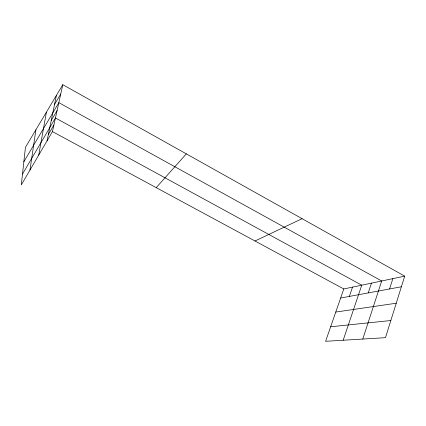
<?xml version="1.0" encoding="UTF-8"?>
<svg xmlns="http://www.w3.org/2000/svg" width="426" height="426" viewBox="0 0 426 426"><rect width="100%" height="100%" fill="white"/><g stroke="black" fill="none" stroke-linecap="round" stroke-linejoin="round"><path stroke-width="0.64" d="M29.969 170.059L35.901 129.781M38.729 155.075L46.413 112.155M47.062 140.814L56.376 95.451M62.792 84.699L25.448 147.305L21.3 184.9L52.446 131.602L62.792 84.699L404.7 276.144L385.477 337.68L325.602 341.301L343.793 288.956L404.7 276.144M389.566 288.956L392.863 278.636M362.782 339.053L381.696 280.984L58.831 102.661L23.856 161.768M368.213 292.918L371.456 283.141M343.18 340.236L361.749 285.18L55.449 117.991L22.498 174.048M349.357 296.416L352.542 287.113M48.372 134.43L53.905 124.994M51.237 120.478L57.089 110.563M54.533 104.439L60.742 93.981M156.22 187.653L186.322 153.871M254.982 240.994L302.082 218.687M340.64 298.03L401.383 286.767M335.763 312.061L396.244 303.221M330.651 326.769L390.834 320.528M52.446 131.602L343.793 288.956"/></g></svg>
